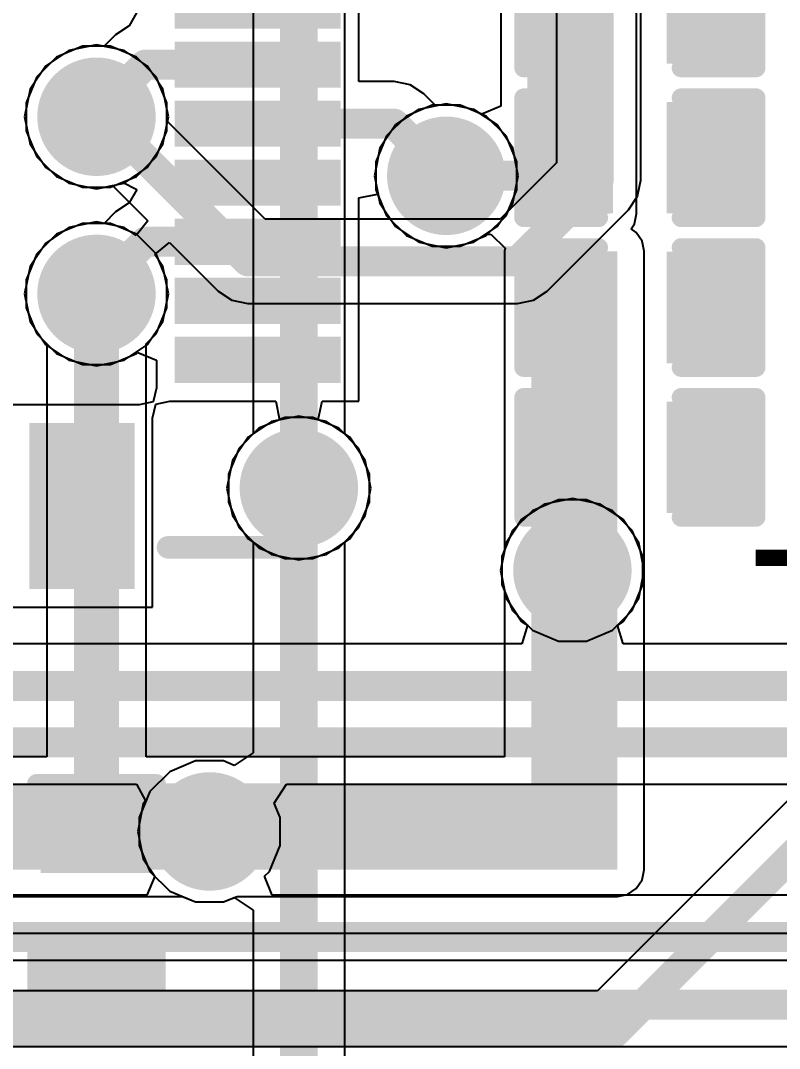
# Model space of a CAD drawing. Header units: inches. Extents: x -0.91 to 3.86, y -0.82 to 4.16.
# Drawn here: x 2.3447 to 2.5473, y 2.3673 to 2.6415 of the extents above; entities that cross this region are included whole.
import ezdxf

# ---------------------------------------------------------------- set-up
doc = ezdxf.new("R2010")
doc.units = ezdxf.units.IN
doc.header["$MEASUREMENT"] = 0
for name, color, linetype in [('Bottom Layer 1', 5, 'Continuous'), ('Bottom Overlay', 54, 'Continuous'), ('Bottom Paste', 16, 'Continuous'), ('Bottom Solder', 6, 'Continuous'), ('GND+Signal', 16, 'Continuous'), ('PWR+Signal', 76, 'Continuous'), ('Top Layer 1', 1, 'Continuous'), ('Top Overlay', 2, 'Continuous'), ('Top Paste', 8, 'Continuous'), ('Top Solder', 216, 'Continuous'), ('Via Holes', 16, 'Continuous')]:
    doc.layers.add(name, color=color, linetype=linetype)
doc.styles.add('Arial', font='', dxfattribs={"height": 0.2})
doc.styles.get('Arial').set_extended_font_data('Arial')

# ---------------------------------------------------------------- blocks, each defined once
blk = doc.blocks.new('C___0402_B_5')
at = {"layer": 'Bottom Layer 1'}
for points in [[(-0.009501, 0.0125009), (-0.009500999999999999, -0.0124991), (-0.027501, -0.0124991), (-0.027501, 0.0125009)], [(0.027499, 0.0125009), (0.027499, -0.0124991), (0.009499000000000002, -0.0124991), (0.009498999999999999, 0.0125009)]]:
    blk.add_hatch(color=5, dxfattribs=at).paths.add_polyline_path(points)
at = {"layer": 'Bottom Paste'}
for points in [[(-0.009501, 0.0125009), (-0.009500999999999999, -0.0124991), (-0.027501, -0.0124991), (-0.027501, 0.0125009)], [(0.027499, 0.0125009), (0.027499, -0.0124991), (0.009499000000000002, -0.0124991), (0.009498999999999999, 0.0125009)]]:
    blk.add_hatch(color=16, dxfattribs=at).paths.add_polyline_path(points)
at = {"layer": 'Bottom Solder'}
for points in [[(-0.007138800000000002, 0.0148631), (-0.007138799999999999, -0.0148613), (-0.0298632, -0.0148613), (-0.0298632, 0.0148631)], [(0.0298612, 0.0148631), (0.0298612, -0.0148613), (0.007136800000000001, -0.0148613), (0.007136799999999999, 0.0148631)]]:
    blk.add_hatch(color=6, dxfattribs=at).paths.add_polyline_path(points)
at = {"layer": 'Bottom Overlay'}
for points in [[(-0.031001, -0.0159991, 0.005, 0.005, 0), (-0.031001, 0.0160009, 0.005, 0.005, 0)], [(-0.011001, 0.0160009, 0.005, 0.005, 0), (-0.031001, 0.0160009, 0.005, 0.005, 0)], [(0.030999, 0.0160009, 0.005, 0.005, 0), (0.010999, 0.0160009, 0.005, 0.005, 0)], [(0.030999, -0.0159991, 0.005, 0.005, 0), (0.030999, 0.0160009, 0.005, 0.005, 0)], [(-0.011001, -0.0159991, 0.005, 0.005, 0), (-0.031001, -0.0159991, 0.005, 0.005, 0)], [(0.030999, -0.0159991, 0.005, 0.005, 0), (0.010999, -0.0159991, 0.005, 0.005, 0)]]:
    blk.add_lwpolyline(points, format="xyseb", dxfattribs=at)
for points in [[(-0.032251, 0.0160009, 0.0025, 0.0025, 1), (-0.029751, 0.0160009, 0.0025, 0.0025, 1)], [(-0.032251, 0.0160009, 0.0025, 0.0025, 1), (-0.029751, 0.0160009, 0.0025, 0.0025, 1)], [(-0.012251, 0.0160009, 0.0025, 0.0025, 1), (-0.009751, 0.0160009, 0.0025, 0.0025, 1)], [(0.009749, 0.0160009, 0.0025, 0.0025, 1), (0.012249, 0.0160009, 0.0025, 0.0025, 1)], [(0.029749, 0.0160009, 0.0025, 0.0025, 1), (0.032249, 0.0160009, 0.0025, 0.0025, 1)], [(0.029749, 0.0160009, 0.0025, 0.0025, 1), (0.032249, 0.0160009, 0.0025, 0.0025, 1)], [(-0.032251, -0.0159991, 0.0025, 0.0025, 1), (-0.029751, -0.0159991, 0.0025, 0.0025, 1)], [(-0.032251, -0.0159991, 0.0025, 0.0025, 1), (-0.029751, -0.0159991, 0.0025, 0.0025, 1)], [(-0.012251, -0.0159991, 0.0025, 0.0025, 1), (-0.009751, -0.0159991, 0.0025, 0.0025, 1)], [(0.009749, -0.0159991, 0.0025, 0.0025, 1), (0.012249, -0.0159991, 0.0025, 0.0025, 1)], [(0.029749, -0.0159991, 0.0025, 0.0025, 1), (0.032249, -0.0159991, 0.0025, 0.0025, 1)], [(0.029749, -0.0159991, 0.0025, 0.0025, 1), (0.032249, -0.0159991, 0.0025, 0.0025, 1)]]:
    blk.add_lwpolyline(points, format="xyseb", close=True, dxfattribs=at)
blk = doc.blocks.new('C___0402_B_6')
at = {"layer": 'Bottom Layer 1'}
for points in [[(-0.009500099999999997, 0.0125), (-0.009500100000000003, -0.0125), (-0.0275001, -0.0125), (-0.0275001, 0.0125)], [(0.0274999, 0.0125), (0.0274999, -0.0125), (0.009499899999999997, -0.0125), (0.009499900000000002, 0.0125)]]:
    blk.add_hatch(color=5, dxfattribs=at).paths.add_polyline_path(points)
at = {"layer": 'Bottom Paste'}
for points in [[(-0.009500099999999997, 0.0125), (-0.009500100000000003, -0.0125), (-0.0275001, -0.0125), (-0.0275001, 0.0125)], [(0.0274999, 0.0125), (0.0274999, -0.0125), (0.009499899999999997, -0.0125), (0.009499900000000002, 0.0125)]]:
    blk.add_hatch(color=16, dxfattribs=at).paths.add_polyline_path(points)
at = {"layer": 'Bottom Solder'}
for points in [[(-0.007137899999999997, 0.0148622), (-0.007137900000000003, -0.0148622), (-0.0298623, -0.0148622), (-0.0298623, 0.0148622)], [(0.0298621, 0.0148622), (0.0298621, -0.0148622), (0.007137699999999997, -0.0148622), (0.007137700000000003, 0.0148622)]]:
    blk.add_hatch(color=6, dxfattribs=at).paths.add_polyline_path(points)
at = {"layer": 'Bottom Overlay'}
for points in [[(-0.0310001, -0.016, 0.005, 0.005, 0), (-0.0310001, 0.016, 0.005, 0.005, 0)], [(-0.0310001, 0.016, 0.005, 0.005, 0), (-0.0110001, 0.016, 0.005, 0.005, 0)], [(0.0109999, 0.016, 0.005, 0.005, 0), (0.0309999, 0.016, 0.005, 0.005, 0)], [(0.0309999, -0.016, 0.005, 0.005, 0), (0.0309999, 0.016, 0.005, 0.005, 0)], [(-0.0310001, -0.016, 0.005, 0.005, 0), (-0.0110001, -0.016, 0.005, 0.005, 0)], [(0.0109999, -0.016, 0.005, 0.005, 0), (0.0309999, -0.016, 0.005, 0.005, 0)]]:
    blk.add_lwpolyline(points, format="xyseb", dxfattribs=at)
for points in [[(-0.0322501, 0.016, 0.0025, 0.0025, 1), (-0.0297501, 0.016, 0.0025, 0.0025, 1)], [(-0.0322501, 0.016, 0.0025, 0.0025, 1), (-0.0297501, 0.016, 0.0025, 0.0025, 1)], [(-0.0122501, 0.016, 0.0025, 0.0025, 1), (-0.0097501, 0.016, 0.0025, 0.0025, 1)], [(0.0097499, 0.016, 0.0025, 0.0025, 1), (0.0122499, 0.016, 0.0025, 0.0025, 1)], [(0.0297499, 0.016, 0.0025, 0.0025, 1), (0.0322499, 0.016, 0.0025, 0.0025, 1)], [(0.0297499, 0.016, 0.0025, 0.0025, 1), (0.0322499, 0.016, 0.0025, 0.0025, 1)], [(-0.0322501, -0.016, 0.0025, 0.0025, 1), (-0.0297501, -0.016, 0.0025, 0.0025, 1)], [(-0.0322501, -0.016, 0.0025, 0.0025, 1), (-0.0297501, -0.016, 0.0025, 0.0025, 1)], [(-0.0122501, -0.016, 0.0025, 0.0025, 1), (-0.0097501, -0.016, 0.0025, 0.0025, 1)], [(0.0097499, -0.016, 0.0025, 0.0025, 1), (0.0122499, -0.016, 0.0025, 0.0025, 1)], [(0.0297499, -0.016, 0.0025, 0.0025, 1), (0.0322499, -0.016, 0.0025, 0.0025, 1)], [(0.0297499, -0.016, 0.0025, 0.0025, 1), (0.0322499, -0.016, 0.0025, 0.0025, 1)]]:
    blk.add_lwpolyline(points, format="xyseb", close=True, dxfattribs=at)
blk = doc.blocks.new('C___0402_B_7')
at = {"layer": 'Bottom Layer 1'}
for points in [[(-0.009500099999999997, 0.0125), (-0.009500100000000003, -0.0125), (-0.0275001, -0.0125), (-0.0275001, 0.0125)], [(0.0274999, 0.0125), (0.0274999, -0.0125), (0.009499899999999997, -0.0125), (0.009499900000000002, 0.0125)]]:
    blk.add_hatch(color=5, dxfattribs=at).paths.add_polyline_path(points)
at = {"layer": 'Bottom Paste'}
for points in [[(-0.009500099999999997, 0.0125), (-0.009500100000000003, -0.0125), (-0.0275001, -0.0125), (-0.0275001, 0.0125)], [(0.0274999, 0.0125), (0.0274999, -0.0125), (0.009499899999999997, -0.0125), (0.009499900000000002, 0.0125)]]:
    blk.add_hatch(color=16, dxfattribs=at).paths.add_polyline_path(points)
at = {"layer": 'Bottom Solder'}
for points in [[(-0.007137899999999997, 0.0148622), (-0.007137900000000003, -0.0148622), (-0.0298623, -0.0148622), (-0.0298623, 0.0148622)], [(0.0298621, 0.0148622), (0.0298621, -0.0148622), (0.007137699999999997, -0.0148622), (0.007137700000000003, 0.0148622)]]:
    blk.add_hatch(color=6, dxfattribs=at).paths.add_polyline_path(points)
at = {"layer": 'Bottom Overlay'}
for points in [[(-0.0310001, -0.016, 0.005, 0.005, 0), (-0.0310001, 0.016, 0.005, 0.005, 0)], [(-0.0310001, 0.016, 0.005, 0.005, 0), (-0.0110001, 0.016, 0.005, 0.005, 0)], [(0.0109999, 0.016, 0.005, 0.005, 0), (0.0309999, 0.016, 0.005, 0.005, 0)], [(0.0309999, -0.016, 0.005, 0.005, 0), (0.0309999, 0.016, 0.005, 0.005, 0)], [(-0.0310001, -0.016, 0.005, 0.005, 0), (-0.0110001, -0.016, 0.005, 0.005, 0)], [(0.0109999, -0.016, 0.005, 0.005, 0), (0.0309999, -0.016, 0.005, 0.005, 0)]]:
    blk.add_lwpolyline(points, format="xyseb", dxfattribs=at)
for points in [[(-0.0322501, 0.016, 0.0025, 0.0025, 1), (-0.0297501, 0.016, 0.0025, 0.0025, 1)], [(-0.0322501, 0.016, 0.0025, 0.0025, 1), (-0.0297501, 0.016, 0.0025, 0.0025, 1)], [(-0.0122501, 0.016, 0.0025, 0.0025, 1), (-0.0097501, 0.016, 0.0025, 0.0025, 1)], [(0.0097499, 0.016, 0.0025, 0.0025, 1), (0.0122499, 0.016, 0.0025, 0.0025, 1)], [(0.0297499, 0.016, 0.0025, 0.0025, 1), (0.0322499, 0.016, 0.0025, 0.0025, 1)], [(0.0297499, 0.016, 0.0025, 0.0025, 1), (0.0322499, 0.016, 0.0025, 0.0025, 1)], [(-0.0322501, -0.016, 0.0025, 0.0025, 1), (-0.0297501, -0.016, 0.0025, 0.0025, 1)], [(-0.0322501, -0.016, 0.0025, 0.0025, 1), (-0.0297501, -0.016, 0.0025, 0.0025, 1)], [(-0.0122501, -0.016, 0.0025, 0.0025, 1), (-0.0097501, -0.016, 0.0025, 0.0025, 1)], [(0.0097499, -0.016, 0.0025, 0.0025, 1), (0.0122499, -0.016, 0.0025, 0.0025, 1)], [(0.0297499, -0.016, 0.0025, 0.0025, 1), (0.0322499, -0.016, 0.0025, 0.0025, 1)], [(0.0297499, -0.016, 0.0025, 0.0025, 1), (0.0322499, -0.016, 0.0025, 0.0025, 1)]]:
    blk.add_lwpolyline(points, format="xyseb", close=True, dxfattribs=at)
blk = doc.blocks.new('C___0402_B_29')
at = {"layer": 'Bottom Layer 1'}
for points in [[(-0.009500999999999997, 0.0125009), (-0.009501000000000002, -0.0124991), (-0.027501, -0.0124991), (-0.027501, 0.0125009)], [(0.027499, 0.0125009), (0.027499, -0.0124991), (0.009498999999999997, -0.0124991), (0.009499000000000002, 0.0125009)]]:
    blk.add_hatch(color=5, dxfattribs=at).paths.add_polyline_path(points)
at = {"layer": 'Bottom Paste'}
for points in [[(-0.009500999999999997, 0.0125009), (-0.009501000000000002, -0.0124991), (-0.027501, -0.0124991), (-0.027501, 0.0125009)], [(0.027499, 0.0125009), (0.027499, -0.0124991), (0.009498999999999997, -0.0124991), (0.009499000000000002, 0.0125009)]]:
    blk.add_hatch(color=16, dxfattribs=at).paths.add_polyline_path(points)
at = {"layer": 'Bottom Solder'}
for points in [[(-0.007138799999999997, 0.0148631), (-0.007138800000000003, -0.0148613), (-0.0298632, -0.0148613), (-0.0298632, 0.0148631)], [(0.0298612, 0.0148631), (0.0298612, -0.0148613), (0.007136799999999997, -0.0148613), (0.007136800000000003, 0.0148631)]]:
    blk.add_hatch(color=6, dxfattribs=at).paths.add_polyline_path(points)
at = {"layer": 'Bottom Overlay'}
for points in [[(-0.031001, 0.0160009, 0.005, 0.005, 0), (-0.011001, 0.0160009, 0.005, 0.005, 0)], [(-0.031001, -0.0159991, 0.005, 0.005, 0), (-0.031001, 0.0160009, 0.005, 0.005, 0)], [(0.010999, 0.0160009, 0.005, 0.005, 0), (0.030999, 0.0160009, 0.005, 0.005, 0)], [(0.030999, -0.0159991, 0.005, 0.005, 0), (0.030999, 0.0160009, 0.005, 0.005, 0)], [(-0.031001, -0.0159991, 0.005, 0.005, 0), (-0.011001, -0.0159991, 0.005, 0.005, 0)], [(0.010999, -0.0159991, 0.005, 0.005, 0), (0.030999, -0.0159991, 0.005, 0.005, 0)]]:
    blk.add_lwpolyline(points, format="xyseb", dxfattribs=at)
for points in [[(-0.032251, 0.0160009, 0.0025, 0.0025, 1), (-0.029751, 0.0160009, 0.0025, 0.0025, 1)], [(-0.032251, 0.0160009, 0.0025, 0.0025, 1), (-0.029751, 0.0160009, 0.0025, 0.0025, 1)], [(-0.012251, 0.0160009, 0.0025, 0.0025, 1), (-0.009751, 0.0160009, 0.0025, 0.0025, 1)], [(0.009749, 0.0160009, 0.0025, 0.0025, 1), (0.012249, 0.0160009, 0.0025, 0.0025, 1)], [(0.029749, 0.0160009, 0.0025, 0.0025, 1), (0.032249, 0.0160009, 0.0025, 0.0025, 1)], [(0.029749, 0.0160009, 0.0025, 0.0025, 1), (0.032249, 0.0160009, 0.0025, 0.0025, 1)], [(-0.032251, -0.0159991, 0.0025, 0.0025, 1), (-0.029751, -0.0159991, 0.0025, 0.0025, 1)], [(-0.032251, -0.0159991, 0.0025, 0.0025, 1), (-0.029751, -0.0159991, 0.0025, 0.0025, 1)], [(-0.012251, -0.0159991, 0.0025, 0.0025, 1), (-0.009751, -0.0159991, 0.0025, 0.0025, 1)], [(0.009749, -0.0159991, 0.0025, 0.0025, 1), (0.012249, -0.0159991, 0.0025, 0.0025, 1)], [(0.029749, -0.0159991, 0.0025, 0.0025, 1), (0.032249, -0.0159991, 0.0025, 0.0025, 1)], [(0.029749, -0.0159991, 0.0025, 0.0025, 1), (0.032249, -0.0159991, 0.0025, 0.0025, 1)]]:
    blk.add_lwpolyline(points, format="xyseb", close=True, dxfattribs=at)
blk = doc.blocks.new('C___0402_B_30')
at = {"layer": 'Bottom Layer 1'}
for points in [[(-0.009500999999999997, 0.0125009), (-0.009501000000000002, -0.0124991), (-0.027501, -0.0124991), (-0.027501, 0.0125009)], [(0.027499, 0.0125009), (0.027499, -0.0124991), (0.009498999999999997, -0.0124991), (0.009499000000000002, 0.0125009)]]:
    blk.add_hatch(color=5, dxfattribs=at).paths.add_polyline_path(points)
at = {"layer": 'Bottom Paste'}
for points in [[(-0.009500999999999997, 0.0125009), (-0.009501000000000002, -0.0124991), (-0.027501, -0.0124991), (-0.027501, 0.0125009)], [(0.027499, 0.0125009), (0.027499, -0.0124991), (0.009498999999999997, -0.0124991), (0.009499000000000002, 0.0125009)]]:
    blk.add_hatch(color=16, dxfattribs=at).paths.add_polyline_path(points)
at = {"layer": 'Bottom Solder'}
for points in [[(-0.007138799999999997, 0.0148631), (-0.007138800000000003, -0.0148613), (-0.0298632, -0.0148613), (-0.0298632, 0.0148631)], [(0.0298612, 0.0148631), (0.0298612, -0.0148613), (0.007136799999999997, -0.0148613), (0.007136800000000003, 0.0148631)]]:
    blk.add_hatch(color=6, dxfattribs=at).paths.add_polyline_path(points)
at = {"layer": 'Bottom Overlay'}
for points in [[(-0.031001, 0.0160009, 0.005, 0.005, 0), (-0.011001, 0.0160009, 0.005, 0.005, 0)], [(-0.031001, -0.0159991, 0.005, 0.005, 0), (-0.031001, 0.0160009, 0.005, 0.005, 0)], [(0.010999, 0.0160009, 0.005, 0.005, 0), (0.030999, 0.0160009, 0.005, 0.005, 0)], [(0.030999, -0.0159991, 0.005, 0.005, 0), (0.030999, 0.0160009, 0.005, 0.005, 0)], [(-0.031001, -0.0159991, 0.005, 0.005, 0), (-0.011001, -0.0159991, 0.005, 0.005, 0)], [(0.010999, -0.0159991, 0.005, 0.005, 0), (0.030999, -0.0159991, 0.005, 0.005, 0)]]:
    blk.add_lwpolyline(points, format="xyseb", dxfattribs=at)
for points in [[(-0.032251, 0.0160009, 0.0025, 0.0025, 1), (-0.029751, 0.0160009, 0.0025, 0.0025, 1)], [(-0.032251, 0.0160009, 0.0025, 0.0025, 1), (-0.029751, 0.0160009, 0.0025, 0.0025, 1)], [(-0.012251, 0.0160009, 0.0025, 0.0025, 1), (-0.009751, 0.0160009, 0.0025, 0.0025, 1)], [(0.009749, 0.0160009, 0.0025, 0.0025, 1), (0.012249, 0.0160009, 0.0025, 0.0025, 1)], [(0.029749, 0.0160009, 0.0025, 0.0025, 1), (0.032249, 0.0160009, 0.0025, 0.0025, 1)], [(0.029749, 0.0160009, 0.0025, 0.0025, 1), (0.032249, 0.0160009, 0.0025, 0.0025, 1)], [(-0.032251, -0.0159991, 0.0025, 0.0025, 1), (-0.029751, -0.0159991, 0.0025, 0.0025, 1)], [(-0.032251, -0.0159991, 0.0025, 0.0025, 1), (-0.029751, -0.0159991, 0.0025, 0.0025, 1)], [(-0.012251, -0.0159991, 0.0025, 0.0025, 1), (-0.009751, -0.0159991, 0.0025, 0.0025, 1)], [(0.009749, -0.0159991, 0.0025, 0.0025, 1), (0.012249, -0.0159991, 0.0025, 0.0025, 1)], [(0.029749, -0.0159991, 0.0025, 0.0025, 1), (0.032249, -0.0159991, 0.0025, 0.0025, 1)], [(0.029749, -0.0159991, 0.0025, 0.0025, 1), (0.032249, -0.0159991, 0.0025, 0.0025, 1)]]:
    blk.add_lwpolyline(points, format="xyseb", close=True, dxfattribs=at)
blk = doc.blocks.new('100_VQFN__12_12__100')
at = {"layer": 'Top Layer 1'}
for points in [[(0.2480009, -0.090488), (0.2480009, -0.098488), (0.2080009, -0.098488), (0.2080009, -0.090488)], [(0.2480009, -0.106236), (0.2480009, -0.114236), (0.2080009, -0.114236), (0.2080009, -0.106236)], [(0.2480009, -0.121984), (0.2480009, -0.129984), (0.2080009, -0.129984), (0.2080009, -0.121984)], [(0.2480009, -0.137732), (0.2480009, -0.145732), (0.2080009, -0.145732), (0.2080009, -0.137732)], [(0.2480009, -0.15348), (0.2480009, -0.16148), (0.2080009, -0.16148), (0.2080009, -0.15348)], [(0.2480009, -0.169228), (0.2480009, -0.177228), (0.2080009, -0.177228), (0.2080009, -0.169228)], [(0.2480009, -0.184976), (0.2480009, -0.192976), (0.2080009, -0.192976), (0.2080009, -0.184976)], [(0.1772289, -0.248), (0.1692289, -0.248), (0.1692289, -0.208), (0.1772289, -0.208)], [(0.1929769, -0.248), (0.1849769, -0.248), (0.1849769, -0.208), (0.1929769, -0.208)]]:
    blk.add_hatch(color=1, dxfattribs=at).paths.add_polyline_path(points)
at = {"layer": 'Top Paste'}
for points in [[(0.2480009, -0.090488), (0.2480009, -0.098488), (0.2080009, -0.098488), (0.2080009, -0.090488)], [(0.2480009, -0.106236), (0.2480009, -0.114236), (0.2080009, -0.114236), (0.2080009, -0.106236)], [(0.2480009, -0.121984), (0.2480009, -0.129984), (0.2080009, -0.129984), (0.2080009, -0.121984)], [(0.2480009, -0.137732), (0.2480009, -0.145732), (0.2080009, -0.145732), (0.2080009, -0.137732)], [(0.2480009, -0.15348), (0.2480009, -0.16148), (0.2080009, -0.16148), (0.2080009, -0.15348)], [(0.2480009, -0.169228), (0.2480009, -0.177228), (0.2080009, -0.177228), (0.2080009, -0.169228)], [(0.2480009, -0.184976), (0.2480009, -0.192976), (0.2080009, -0.192976), (0.2080009, -0.184976)], [(0.1772289, -0.248), (0.1692289, -0.248), (0.1692289, -0.208), (0.1772289, -0.208)], [(0.1929769, -0.248), (0.1849769, -0.248), (0.1849769, -0.208), (0.1929769, -0.208)]]:
    blk.add_hatch(color=8, dxfattribs=at).paths.add_polyline_path(points)
at = {"layer": 'Top Solder'}
for points in [[(0.2501663, -0.0883226), (0.2501663, -0.1006534), (0.2058355, -0.1006534), (0.2058355, -0.0883226)], [(0.2501663, -0.1040706), (0.2501663, -0.1164014), (0.2058355, -0.1164014), (0.2058355, -0.1040706)], [(0.2501663, -0.1198186), (0.2501663, -0.1321494), (0.2058355, -0.1321494), (0.2058355, -0.1198186)], [(0.2501663, -0.1355666), (0.2501663, -0.1478974), (0.2058355, -0.1478974), (0.2058355, -0.1355666)], [(0.2501663, -0.1513146), (0.2501663, -0.1636454), (0.2058355, -0.1636454), (0.2058355, -0.1513146)], [(0.2501663, -0.1670626), (0.2501663, -0.1793934), (0.2058355, -0.1793934), (0.2058355, -0.1670626)], [(0.2501663, -0.1828106), (0.2501663, -0.1951414), (0.2058355, -0.1951414), (0.2058355, -0.1828106)], [(0.1793943, -0.2501654), (0.1670635, -0.2501654), (0.1670635, -0.2058346), (0.1793943, -0.2058346)], [(0.1951423, -0.2501654), (0.1828115, -0.2501654), (0.1828115, -0.2058346), (0.1951423, -0.2058346)]]:
    blk.add_hatch(color=216, dxfattribs=at).paths.add_polyline_path(points)
at = {"layer": 'Top Overlay'}
for points in [[(0.2390009, -0.239, 0.006, 0.006, 0), (0.2390009, -0.204076, 0.006, 0.006, 0)], [(0.2040769, -0.239, 0.006, 0.006, 0), (0.2390009, -0.239, 0.006, 0.006, 0)]]:
    blk.add_lwpolyline(points, format="xyseb", dxfattribs=at)
for points in [[(0.2375009, -0.204076, 0.003, 0.003, 1), (0.2405009, -0.204076, 0.003, 0.003, 1)], [(0.2025769, -0.239, 0.003, 0.003, 1), (0.2055769, -0.239, 0.003, 0.003, 1)], [(0.2375009, -0.239, 0.003, 0.003, 1), (0.2405009, -0.239, 0.003, 0.003, 1)], [(0.2375009, -0.239, 0.003, 0.003, 1), (0.2405009, -0.239, 0.003, 0.003, 1)]]:
    blk.add_lwpolyline(points, format="xyseb", close=True, dxfattribs=at)

msp = doc.modelspace()

# ---------------------------------------------------------------- hatches: boundary and pattern name
at = {"layer": 'Bottom Layer 1'}
for points in [[(2.48, 2.59), (2.502001, 2.59), (2.502001, 2.660886), (2.48, 2.660886)], [(2.5040006, 2.4210001), (2.5040006, 2.5799621), (2.4810006, 2.5799621), (2.4810006, 2.4210001)], [(2.5040008, 2.4380008), (2.3065988, 2.4380008), (2.3065988, 2.4150008), (2.5040008, 2.4150008)]]:
    msp.add_hatch(color=5, dxfattribs=at).paths.add_polyline_path(points)
h = msp.add_hatch(color=5, dxfattribs=at)
edge = h.paths.add_edge_path()
edge.add_arc((2.365, 2.6158519), 0.011811, 0, 360)
h = msp.add_hatch(color=5, dxfattribs=at)
edge = h.paths.add_edge_path()
edge.add_arc((2.4583415, 2.6001039), 0.011811, 0, 360)
h = msp.add_hatch(color=5, dxfattribs=at)
edge = h.paths.add_edge_path()
edge.add_arc((2.365, 2.5686079), 0.011811, 0, 360)
h = msp.add_hatch(color=5, dxfattribs=at)
edge = h.paths.add_edge_path()
edge.add_arc((2.419, 2.516811), 0.011811, 0, 360)
h = msp.add_hatch(color=5, dxfattribs=at)
edge = h.paths.add_edge_path()
edge.add_arc((2.4919999, 2.494811), 0.011811, 0, 360)
h = msp.add_hatch(color=5, dxfattribs=at)
edge = h.paths.add_edge_path()
edge.add_arc((2.395189, 2.425189), 0.011811, 0, 360)
at = {"layer": 'Bottom Solder'}
h = msp.add_hatch(color=6, dxfattribs=at)
edge = h.paths.add_edge_path()
edge.add_arc((2.365, 2.6158519), 0.015811, 0, 360)
h = msp.add_hatch(color=6, dxfattribs=at)
edge = h.paths.add_edge_path()
edge.add_arc((2.4583415, 2.6001039), 0.015811, 0, 360)
h = msp.add_hatch(color=6, dxfattribs=at)
edge = h.paths.add_edge_path()
edge.add_arc((2.365, 2.5686079), 0.015811, 0, 360)
h = msp.add_hatch(color=6, dxfattribs=at)
edge = h.paths.add_edge_path()
edge.add_arc((2.419, 2.516811), 0.015811, 0, 360)
h = msp.add_hatch(color=6, dxfattribs=at)
edge = h.paths.add_edge_path()
edge.add_arc((2.4919999, 2.494811), 0.015811, 0, 360)
h = msp.add_hatch(color=6, dxfattribs=at)
edge = h.paths.add_edge_path()
edge.add_arc((2.395189, 2.425189), 0.015811, 0, 360)
at = {"layer": 'GND+Signal'}
h = msp.add_hatch(color=16, dxfattribs=at)
edge = h.paths.add_edge_path()
edge.add_arc((2.365, 2.6158519), 0.011811, 0, 360)
h = msp.add_hatch(color=16, dxfattribs=at)
edge = h.paths.add_edge_path()
edge.add_arc((2.4583415, 2.6001039), 0.011811, 0, 360)
h = msp.add_hatch(color=16, dxfattribs=at)
edge = h.paths.add_edge_path()
edge.add_arc((2.365, 2.5686079), 0.011811, 0, 360)
h = msp.add_hatch(color=16, dxfattribs=at)
edge = h.paths.add_edge_path()
edge.add_arc((2.419, 2.516811), 0.011811, 0, 360)
h = msp.add_hatch(color=16, dxfattribs=at)
edge = h.paths.add_edge_path()
edge.add_arc((2.4919999, 2.494811), 0.011811, 0, 360)
h = msp.add_hatch(color=16, dxfattribs=at)
edge = h.paths.add_edge_path()
edge.add_arc((2.395189, 2.425189), 0.011811, 0, 360)
at = {"layer": 'PWR+Signal'}
h = msp.add_hatch(color=76, dxfattribs=at)
edge = h.paths.add_edge_path()
edge.add_arc((2.365, 2.6158519), 0.011811, 0, 360)
h = msp.add_hatch(color=76, dxfattribs=at)
edge = h.paths.add_edge_path()
edge.add_arc((2.4583415, 2.6001039), 0.011811, 0, 360)
h = msp.add_hatch(color=76, dxfattribs=at)
edge = h.paths.add_edge_path()
edge.add_arc((2.365, 2.5686079), 0.011811, 0, 360)
h = msp.add_hatch(color=76, dxfattribs=at)
edge = h.paths.add_edge_path()
edge.add_arc((2.419, 2.516811), 0.011811, 0, 360)
h = msp.add_hatch(color=76, dxfattribs=at)
edge = h.paths.add_edge_path()
edge.add_arc((2.4919999, 2.494811), 0.011811, 0, 360)
h = msp.add_hatch(color=76, dxfattribs=at)
edge = h.paths.add_edge_path()
edge.add_arc((2.395189, 2.425189), 0.011811, 0, 360)
at = {"layer": 'Top Layer 1'}
h = msp.add_hatch(color=1, dxfattribs=at)
edge = h.paths.add_edge_path()
edge.add_arc((2.365, 2.6158519), 0.011811, 0, 360)
h = msp.add_hatch(color=1, dxfattribs=at)
edge = h.paths.add_edge_path()
edge.add_arc((2.4583415, 2.6001039), 0.011811, 0, 360)
h = msp.add_hatch(color=1, dxfattribs=at)
edge = h.paths.add_edge_path()
edge.add_arc((2.365, 2.5686079), 0.011811, 0, 360)
h = msp.add_hatch(color=1, dxfattribs=at)
edge = h.paths.add_edge_path()
edge.add_arc((2.419, 2.516811), 0.011811, 0, 360)
h = msp.add_hatch(color=1, dxfattribs=at)
edge = h.paths.add_edge_path()
edge.add_arc((2.4919999, 2.494811), 0.011811, 0, 360)
h = msp.add_hatch(color=1, dxfattribs=at)
edge = h.paths.add_edge_path()
edge.add_arc((2.395189, 2.425189), 0.011811, 0, 360)
at = {"layer": 'Top Solder'}
h = msp.add_hatch(color=216, dxfattribs=at)
edge = h.paths.add_edge_path()
edge.add_arc((2.419, 2.516811), 0.015811, 0, 360)
at = {"layer": 'Via Holes'}
h = msp.add_hatch(color=7, dxfattribs=at)
edge = h.paths.add_edge_path()
edge.add_arc((2.365, 2.6158519), 0.0059055, 0, 360)
h = msp.add_hatch(color=7, dxfattribs=at)
edge = h.paths.add_edge_path()
edge.add_arc((2.4583415, 2.6001039), 0.0059055, 0, 360)
h = msp.add_hatch(color=7, dxfattribs=at)
edge = h.paths.add_edge_path()
edge.add_arc((2.365, 2.5686079), 0.0059055, 0, 360)
h = msp.add_hatch(color=7, dxfattribs=at)
edge = h.paths.add_edge_path()
edge.add_arc((2.419, 2.516811), 0.0059055, 0, 360)
h = msp.add_hatch(color=7, dxfattribs=at)
edge = h.paths.add_edge_path()
edge.add_arc((2.4919999, 2.494811), 0.0059055, 0, 360)
h = msp.add_hatch(color=7, dxfattribs=at)
edge = h.paths.add_edge_path()
edge.add_arc((2.395189, 2.425189), 0.0059055, 0, 360)

# ---------------------------------------------------------------- linework, layer by layer
at = {"layer": 'Bottom Layer 1'}
for p, q in [((2.5091381, 2.59), (2.5091381, 2.6604579)), ((2.4728629, 2.6455942), (2.4728629, 2.6187182)), ((2.3612583, 2.6346629), (2.3543444, 2.6317991)), ((2.3687417, 2.6346629), (2.3612583, 2.6346629)), ((2.3756556, 2.6317991), (2.3687417, 2.6346629)), ((2.3543444, 2.6317991), (2.3490528, 2.6265075)), ((2.3809472, 2.6265075), (2.3756556, 2.6317991)), ((2.3490528, 2.6265075), (2.346189, 2.6195936)), ((2.383811, 2.6195936), (2.3809472, 2.6265075)), ((2.346189, 2.6195936), (2.346189, 2.6121102)), ((2.383811, 2.6121102), (2.383811, 2.6195936)), ((2.4545998, 2.6189149), (2.4476859, 2.6160511)), ((2.4620832, 2.6189149), (2.4545998, 2.6189149)), ((2.4678628, 2.6165209), (2.4620832, 2.6189149)), ((2.4476859, 2.6160511), (2.4423943, 2.6107595)), ((2.4728629, 2.6187182), (2.4678628, 2.6165209)), ((2.346189, 2.6121102), (2.3490528, 2.6051963)), ((2.3809472, 2.6051963), (2.383811, 2.6121102)), ((2.4423943, 2.6107595), (2.4395305, 2.6038456)), ((2.3490528, 2.6051963), (2.3543444, 2.5999047)), ((2.3756556, 2.5999047), (2.3809472, 2.6051963)), ((2.4395305, 2.6038456), (2.4395305, 2.5963622)), ((2.3543444, 2.5999047), (2.3612583, 2.5970409)), ((2.3687417, 2.5970409), (2.3756556, 2.5999047)), ((2.3612583, 2.5970409), (2.3687417, 2.5970409)), ((2.4395305, 2.5963622), (2.4423943, 2.5894483)), ((2.4423943, 2.5894483), (2.4476859, 2.5841567)), ((2.5085948, 2.5872688), (2.5091381, 2.59)), ((2.3612583, 2.5874189), (2.3543444, 2.5845551)), ((2.3687417, 2.5874189), (2.3612583, 2.5874189)), ((2.3756556, 2.5845551), (2.3687417, 2.5874189)), ((2.5076905, 2.5859154), (2.5085948, 2.5872688)), ((2.5090473, 2.5850089), (2.5076905, 2.5859154)), ((2.3543444, 2.5845551), (2.3490528, 2.5792635)), ((2.3809472, 2.5792635), (2.3756556, 2.5845551)), ((2.4476859, 2.5841567), (2.4545998, 2.5812929)), ((2.4620832, 2.5812929), (2.4689971, 2.5841567)), ((2.4689971, 2.5841567), (2.4692819, 2.5844415)), ((2.4692819, 2.5844415), (2.4701899, 2.5845234)), ((2.4701899, 2.5845234), (2.4740284, 2.5807909)), ((2.5105944, 2.5826934), (2.5090473, 2.5850089)), ((2.4545998, 2.5812929), (2.4620832, 2.5812929)), ((2.4740284, 2.5807909), (2.4738635, 2.5799622)), ((2.5111377, 2.5799622), (2.5105944, 2.5826934)), ((2.3490528, 2.5792635), (2.346189, 2.5723496)), ((2.383811, 2.5723496), (2.3809472, 2.5792635)), ((2.4738635, 2.5799622), (2.4738635, 2.5001813)), ((2.5111377, 2.4380018), (2.5111377, 2.5799622)), ((2.346189, 2.5723496), (2.346189, 2.5648662)), ((2.383811, 2.5648662), (2.383811, 2.5723496)), ((2.346189, 2.5648662), (2.3490528, 2.5579523)), ((2.3809472, 2.5579523), (2.383811, 2.5648662)), ((2.3490528, 2.5579523), (2.3517453, 2.5552598)), ((2.3782547, 2.5552598), (2.3809472, 2.5579523)), ((2.3517453, 2.5552598), (2.3517453, 2.4451379)), ((2.3782547, 2.4451379), (2.3782547, 2.5552598)), ((2.6641192, 2.5481423), (2.4986932, 2.3827164)), ((2.4152583, 2.535622), (2.4083444, 2.5327582)), ((2.4227417, 2.535622), (2.4152583, 2.535622)), ((2.4296556, 2.5327582), (2.4227417, 2.535622)), ((2.4083444, 2.5327582), (2.4030528, 2.5274666)), ((2.4349472, 2.5274666), (2.4296556, 2.5327582)), ((2.4030528, 2.5274666), (2.400189, 2.5205527)), ((2.437811, 2.5205527), (2.4349472, 2.5274666)), ((2.400189, 2.5205527), (2.400189, 2.5130693)), ((2.437811, 2.5130693), (2.437811, 2.5205527)), ((2.400189, 2.5130693), (2.4030528, 2.5061554)), ((2.4349472, 2.5061554), (2.437811, 2.5130693)), ((2.4030528, 2.5061554), (2.4083444, 2.5008638)), ((2.4296556, 2.5008638), (2.4349472, 2.5061554)), ((2.4083444, 2.5008638), (2.4152583, 2.498)), ((2.4227417, 2.498), (2.4296556, 2.5008638)), ((2.4738635, 2.5001813), (2.4731889, 2.4985527)), ((2.4731889, 2.4985527), (2.4731889, 2.4910693)), ((2.4152583, 2.498), (2.4227417, 2.498)), ((2.4731889, 2.4910693), (2.4738635, 2.4894407)), ((2.4738635, 2.4894407), (2.4738635, 2.4451379)), ((2.3517453, 2.4451379), (2.3065988, 2.4451379)), ((2.4738635, 2.4451379), (2.3782547, 2.4451379)), ((2.5111379, 2.4380008), (2.5111377, 2.4380018)), ((2.5111379, 2.4150008), (2.5111379, 2.4380008)), ((2.5105946, 2.4122696), (2.5111379, 2.4150008)), ((2.5090475, 2.4099541), (2.5105946, 2.4122696)), ((2.3065988, 2.4078637), (2.3878605, 2.4078637)), ((2.3878605, 2.4078637), (2.3914473, 2.406378)), ((2.3989307, 2.406378), (2.4025175, 2.4078637)), ((2.4025175, 2.4078637), (2.5040008, 2.4078637)), ((2.5040008, 2.4078637), (2.506732, 2.408407)), ((2.506732, 2.408407), (2.5090475, 2.4099541)), ((2.3914473, 2.406378), (2.3989307, 2.406378)), ((2.4986932, 2.3827164), (1.9451448, 2.3827164))]:
    msp.add_line(p, q, dxfattribs=at)
for points in [[(2.4866807, 2.6001039, 0.008, 0.008, 0), (2.4915008, 2.604924, 0.008, 0.008, 0)], [(2.4583415, 2.6001039, 0.008, 0.008, 0), (2.4866807, 2.6001039, 0.008, 0.008, 0)], [(2.365, 2.4255018, 0.012, 0.012, 0), (2.365, 2.5686079, 0.012, 0.012, 0)], [(2.5033389, 2.3715009, 0.008, 0.008, 0), (2.67205, 2.540212, 0.008, 0.008, 0)], [(2.365, 2.4255018, 0.008, 0.008, 0), (2.3650009, 2.4255009, 0.008, 0.008, 0)], [(1.9404991, 2.3715009, 0.008, 0.008, 0), (2.5033389, 2.3715009, 0.008, 0.008, 0)]]:
    msp.add_lwpolyline(points, format="xyseb", dxfattribs=at)
for points in [[(2.4895008, 2.604924, 0.004, 0.004, 1), (2.4935008, 2.604924, 0.004, 0.004, 1)], [(2.4563415, 2.6001039, 0.004, 0.004, 1), (2.4603415, 2.6001039, 0.004, 0.004, 1)], [(2.4846807, 2.6001039, 0.004, 0.004, 1), (2.4886807, 2.6001039, 0.004, 0.004, 1)], [(2.4846807, 2.6001039, 0.004, 0.004, 1), (2.4886807, 2.6001039, 0.004, 0.004, 1)], [(2.362, 2.5686079, 0.006, 0.006, 1), (2.368, 2.5686079, 0.006, 0.006, 1)], [(2.362, 2.4255018, 0.006, 0.006, 1), (2.368, 2.4255018, 0.006, 0.006, 1)], [(2.363, 2.4255018, 0.004, 0.004, 1), (2.367, 2.4255018, 0.004, 0.004, 1)], [(2.3630009, 2.4255009, 0.004, 0.004, 1), (2.3670009, 2.4255009, 0.004, 0.004, 1)], [(2.5013389, 2.3715009, 0.004, 0.004, 1), (2.5053389, 2.3715009, 0.004, 0.004, 1)], [(2.5013389, 2.3715009, 0.004, 0.004, 1), (2.5053389, 2.3715009, 0.004, 0.004, 1)]]:
    msp.add_lwpolyline(points, format="xyseb", close=True, dxfattribs=at)
at = {"layer": 'GND+Signal'}
for p, q in [((2.5102163, 2.5989245), (2.5102163, 2.8090188)), ((2.4877853, 2.6712583), (2.4877853, 2.6035697)), ((2.3576603, 2.6335714), (2.351438, 2.6294139)), ((2.365, 2.6350314), (2.3576603, 2.6335714)), ((2.3723397, 2.6335714), (2.365, 2.6350314)), ((2.378562, 2.6294139), (2.3723397, 2.6335714)), ((2.351438, 2.6294139), (2.3472805, 2.6231916)), ((2.3827195, 2.6231916), (2.378562, 2.6294139)), ((2.3472805, 2.6231916), (2.3458205, 2.6158519)), ((2.3841795, 2.6158519), (2.3827195, 2.6231916)), ((2.3458205, 2.6158519), (2.3472805, 2.6085122)), ((2.3839293, 2.6145943), (2.3841795, 2.6158519)), ((2.4100152, 2.5885084), (2.3839293, 2.6145943)), ((2.3472805, 2.6085122), (2.351438, 2.6022899)), ((2.351438, 2.6022899), (2.3576603, 2.5981324)), ((2.4877853, 2.6035697), (2.472724, 2.5885084)), ((2.3576603, 2.5981324), (2.365, 2.5966724)), ((2.365, 2.5966724), (2.369278, 2.5975234)), ((2.369278, 2.5975234), (2.3787309, 2.5880705)), ((2.5093626, 2.594632), (2.5102164, 2.598924)), ((2.5102164, 2.598924), (2.5102163, 2.5989245)), ((2.5069314, 2.5909934), (2.5093626, 2.594632)), ((2.4853003, 2.5693623), (2.5069314, 2.5909934)), ((2.3576603, 2.5863274), (2.351438, 2.5821699)), ((2.365, 2.5877874), (2.3576603, 2.5863274)), ((2.3723397, 2.5863274), (2.365, 2.5877874)), ((2.3755436, 2.5841867), (2.3723397, 2.5863274)), ((2.3787309, 2.5880705), (2.3755436, 2.5841867)), ((2.472724, 2.5885084), (2.4100152, 2.5885084)), ((2.351438, 2.5821699), (2.3472805, 2.5759476)), ((2.3805788, 2.5791515), (2.3844626, 2.5823388)), ((2.3844626, 2.5823388), (2.3974388, 2.5693626)), ((2.3827195, 2.5759476), (2.3805788, 2.5791515)), ((2.3472805, 2.5759476), (2.3458205, 2.5686079)), ((2.3841795, 2.5686079), (2.3827195, 2.5759476)), ((2.3458205, 2.5686079), (2.3472805, 2.5612682)), ((2.3827195, 2.5612682), (2.3841795, 2.5686079)), ((2.3974388, 2.5693626), (2.397439, 2.5693623)), ((2.397439, 2.5693623), (2.4010776, 2.5669311)), ((2.4010776, 2.5669311), (2.4053696, 2.5660773)), ((2.4773697, 2.5660773), (2.4816617, 2.5669311)), ((2.4816617, 2.5669311), (2.4853003, 2.5693623)), ((2.4053696, 2.5660773), (2.4053701, 2.5660774)), ((2.4053701, 2.5660774), (2.4773692, 2.5660774)), ((2.4773692, 2.5660774), (2.4773697, 2.5660773)), ((2.3472805, 2.5612682), (2.351438, 2.5550459)), ((2.378562, 2.5550459), (2.3827195, 2.5612682)), ((2.351438, 2.5550459), (2.3576603, 2.5508884)), ((2.3723397, 2.5508884), (2.378562, 2.5550459)), ((2.3576603, 2.5508884), (2.365, 2.5494284)), ((2.365, 2.5494284), (2.3723397, 2.5508884)), ((2.4116603, 2.5345305), (2.405438, 2.530373)), ((2.419, 2.5359905), (2.4116603, 2.5345305)), ((2.4263397, 2.5345305), (2.419, 2.5359905)), ((2.432562, 2.530373), (2.4263397, 2.5345305)), ((2.405438, 2.530373), (2.4012805, 2.5241507)), ((2.4367195, 2.5241507), (2.432562, 2.530373)), ((2.4012805, 2.5241507), (2.3998205, 2.516811)), ((2.4381795, 2.516811), (2.4367195, 2.5241507)), ((2.3998205, 2.516811), (2.4012805, 2.5094713)), ((2.4367195, 2.5094713), (2.4381795, 2.516811)), ((2.4846602, 2.5125305), (2.4784379, 2.508373)), ((2.4919999, 2.5139905), (2.4846602, 2.5125305)), ((2.4993396, 2.5125305), (2.4919999, 2.5139905)), ((2.5055619, 2.508373), (2.4993396, 2.5125305)), ((2.4012805, 2.5094713), (2.405438, 2.503249)), ((2.432562, 2.503249), (2.4367195, 2.5094713)), ((2.4784379, 2.508373), (2.4742804, 2.5021507)), ((2.5097194, 2.5021507), (2.5055619, 2.508373)), ((2.405438, 2.503249), (2.4116603, 2.4990915)), ((2.4263397, 2.4990915), (2.432562, 2.503249)), ((2.4742804, 2.5021507), (2.4728204, 2.494811)), ((2.5111794, 2.494811), (2.5097194, 2.5021507)), ((2.4116603, 2.4990915), (2.419, 2.4976315)), ((2.419, 2.4976315), (2.4263397, 2.4990915)), ((2.4728204, 2.494811), (2.4742804, 2.4874713)), ((2.5097194, 2.4874713), (2.5111794, 2.494811)), ((2.4742804, 2.4874713), (2.4784379, 2.481249)), ((2.5055619, 2.481249), (2.5097194, 2.4874713)), ((2.4784379, 2.481249), (2.4799846, 2.4802155)), ((2.4799846, 2.4802155), (2.4784679, 2.4752155)), ((2.5040152, 2.4802155), (2.5055619, 2.481249)), ((2.5055319, 2.4752155), (2.5040152, 2.4802155)), ((2.4784679, 2.4752155), (2.2721576, 2.4752155)), ((2.6333543, 2.4752155), (2.5055319, 2.4752155)), ((2.1877418, 2.4377845), (2.3756778, 2.4377845)), ((2.3756778, 2.4377845), (2.3780349, 2.4333749)), ((2.4124037, 2.4327844), (2.4157292, 2.4377845)), ((2.4157292, 2.4377845), (2.6597692, 2.4377845)), ((2.3774695, 2.4325287), (2.3760095, 2.425189)), ((2.3780349, 2.4333749), (2.3774695, 2.4325287)), ((2.414, 2.4289307), (2.4124037, 2.4327844)), ((2.414, 2.4214473), (2.414, 2.4289307)), ((2.3760095, 2.425189), (2.3774695, 2.4178493)), ((2.4111362, 2.4145334), (2.414, 2.4214473)), ((2.3774695, 2.4178493), (2.3805571, 2.4132282)), ((2.3805571, 2.4132282), (2.3783989, 2.4082282)), ((2.409831, 2.4132282), (2.4111362, 2.4145334)), ((2.4119021, 2.4082282), (2.409831, 2.4132282)), ((2.3783989, 2.4082282), (2.163633, 2.4082282)), ((2.6638932, 2.4082282), (2.4119021, 2.4082282)), ((2.1317563, 2.3677845), (2.6759995, 2.3677845))]:
    msp.add_line(p, q, dxfattribs=at)
for points in [[(2.4990008, 2.598924, 0.008, 0.008, 0), (2.4990008, 2.8090193, 0.008, 0.008, 0)], [(2.365, 2.6158519, 0.008, 0.008, 0), (2.3668106, 2.6158519, 0.008, 0.008, 0)], [(2.3668106, 2.6158519, 0.008, 0.008, 0), (2.4053696, 2.5772929, 0.008, 0.008, 0)], [(2.4773697, 2.5772929, 0.008, 0.008, 0), (2.4990008, 2.598924, 0.008, 0.008, 0)], [(2.4053696, 2.5772929, 0.008, 0.008, 0), (2.4773697, 2.5772929, 0.008, 0.008, 0)], [(2.267512, 2.464, 0.008, 0.008, 0), (2.638, 2.464, 0.008, 0.008, 0)], [(2.1877418, 2.449, 0.008, 0.008, 0), (2.6597697, 2.449, 0.008, 0.008, 0)], [(2.1589874, 2.3970127, 0.008, 0.008, 0), (2.6685389, 2.3970127, 0.008, 0.008, 0)], [(2.1317558, 2.379, 0.008, 0.008, 0), (2.676, 2.379, 0.008, 0.008, 0)]]:
    msp.add_lwpolyline(points, format="xyseb", dxfattribs=at)
for points in [[(2.363, 2.6158519, 0.004, 0.004, 1), (2.367, 2.6158519, 0.004, 0.004, 1)], [(2.3648106, 2.6158519, 0.004, 0.004, 1), (2.3688106, 2.6158519, 0.004, 0.004, 1)], [(2.3648106, 2.6158519, 0.004, 0.004, 1), (2.3688106, 2.6158519, 0.004, 0.004, 1)], [(2.4970008, 2.598924, 0.004, 0.004, 1), (2.5010008, 2.598924, 0.004, 0.004, 1)], [(2.4970008, 2.598924, 0.004, 0.004, 1), (2.5010008, 2.598924, 0.004, 0.004, 1)], [(2.4033696, 2.5772929, 0.004, 0.004, 1), (2.4073696, 2.5772929, 0.004, 0.004, 1)], [(2.4033696, 2.5772929, 0.004, 0.004, 1), (2.4073696, 2.5772929, 0.004, 0.004, 1)], [(2.4753697, 2.5772929, 0.004, 0.004, 1), (2.4793697, 2.5772929, 0.004, 0.004, 1)], [(2.4753697, 2.5772929, 0.004, 0.004, 1), (2.4793697, 2.5772929, 0.004, 0.004, 1)]]:
    msp.add_lwpolyline(points, format="xyseb", close=True, dxfattribs=at)
at = {"layer": 'PWR+Signal'}
for p, q in [((2.4067649, 2.671134), (2.4067649, 2.5312596)), ((2.4312351, 2.5312596), (2.4312351, 2.6660661)), ((2.3576603, 2.6335714), (2.351438, 2.6294139)), ((2.365, 2.6350314), (2.3576603, 2.6335714)), ((2.3723397, 2.6335714), (2.365, 2.6350314)), ((2.378562, 2.6294139), (2.3723397, 2.6335714)), ((2.351438, 2.6294139), (2.3472805, 2.6231916)), ((2.3827195, 2.6231916), (2.378562, 2.6294139)), ((2.3472805, 2.6231916), (2.3458205, 2.6158519)), ((2.3841795, 2.6158519), (2.3827195, 2.6231916)), ((2.4583415, 2.6192834), (2.4510018, 2.6178234)), ((2.4656812, 2.6178234), (2.4583415, 2.6192834)), ((2.4510018, 2.6178234), (2.4447795, 2.6136659)), ((2.4719035, 2.6136659), (2.4656812, 2.6178234)), ((2.3458205, 2.6158519), (2.3472805, 2.6085122)), ((2.3827195, 2.6085122), (2.3841795, 2.6158519)), ((2.4447795, 2.6136659), (2.440622, 2.6074436)), ((2.476061, 2.6074436), (2.4719035, 2.6136659)), ((2.3472805, 2.6085122), (2.351438, 2.6022899)), ((2.378562, 2.6022899), (2.3827195, 2.6085122)), ((2.440622, 2.6074436), (2.439162, 2.6001039)), ((2.477521, 2.6001039), (2.476061, 2.6074436)), ((2.351438, 2.6022899), (2.3576603, 2.5981324)), ((2.3723397, 2.5981324), (2.378562, 2.6022899)), ((2.439162, 2.6001039), (2.440622, 2.5927642)), ((2.476061, 2.5927642), (2.477521, 2.6001039)), ((2.3576603, 2.5981324), (2.365, 2.5966724)), ((2.365, 2.5966724), (2.3723397, 2.5981324)), ((2.440622, 2.5927642), (2.4447795, 2.5865419)), ((2.4719035, 2.5865419), (2.476061, 2.5927642)), ((2.4447795, 2.5865419), (2.4510018, 2.5823844)), ((2.4656812, 2.5823844), (2.4719035, 2.5865419)), ((2.4510018, 2.5823844), (2.4583415, 2.5809244)), ((2.4583415, 2.5809244), (2.4656812, 2.5823844)), ((2.4067649, 2.5312596), (2.405438, 2.530373)), ((2.432562, 2.530373), (2.4312351, 2.5312596)), ((2.405438, 2.530373), (2.4012805, 2.5241507)), ((2.4367195, 2.5241507), (2.432562, 2.530373)), ((2.4012805, 2.5241507), (2.3998205, 2.516811)), ((2.4381795, 2.516811), (2.4367195, 2.5241507)), ((2.3998205, 2.516811), (2.4012805, 2.5094713)), ((2.4367195, 2.5094713), (2.4381795, 2.516811)), ((2.4012805, 2.5094713), (2.405438, 2.503249)), ((2.432562, 2.503249), (2.4367195, 2.5094713)), ((2.405438, 2.503249), (2.4116603, 2.4990915)), ((2.4263397, 2.4990915), (2.432562, 2.503249)), ((2.4116603, 2.4990915), (2.419, 2.4976315)), ((2.419, 2.4976315), (2.4263397, 2.4990915)), ((3.047, 2.398), (1.7437031, 2.398)), ((1.7437031, 2.3908629), (3.0398629, 2.3908629))]:
    msp.add_line(p, q, dxfattribs=at)
msp.add_lwpolyline([(2.419, 2.516811, 0.01, 0.01, 0), (2.419, 2.671134, 0.01, 0.01, 0)], format="xyseb", dxfattribs=at)
msp.add_lwpolyline([(2.4165, 2.516811, 0.005, 0.005, 1), (2.4215, 2.516811, 0.005, 0.005, 1)], format="xyseb", close=True, dxfattribs=at)
at = {"layer": 'Top Layer 1'}
for p, q in [((2.4350009, 2.6252315), (2.4350009, 2.6583365)), ((2.3757099, 2.6435981), (2.3736999, 2.6401257)), ((2.3736999, 2.6401257), (2.3700614, 2.6376946)), ((2.3700612, 2.6376943), (2.3670298, 2.6346629)), ((2.3700614, 2.6376946), (2.3700612, 2.6376943)), ((2.3612583, 2.6346629), (2.3543444, 2.6317991)), ((2.3670298, 2.6346629), (2.3612583, 2.6346629)), ((2.3543444, 2.6317991), (2.3490528, 2.6265075)), ((2.3490528, 2.6265075), (2.346189, 2.6195936)), ((2.4444289, 2.6252315), (2.4350009, 2.6252315)), ((2.4444294, 2.6252316), (2.4444289, 2.6252315)), ((2.4487214, 2.6243778), (2.4444294, 2.6252316)), ((2.45236, 2.6219466), (2.4487214, 2.6243778)), ((2.4553917, 2.6189149), (2.45236, 2.6219466)), ((2.346189, 2.6195936), (2.346189, 2.6121102)), ((2.4620832, 2.6189149), (2.4553917, 2.6189149)), ((2.4689971, 2.6160511), (2.4620832, 2.6189149)), ((2.4742887, 2.6107595), (2.4689971, 2.6160511)), ((2.346189, 2.6121102), (2.3490528, 2.6051963)), ((2.4771525, 2.6038456), (2.4742887, 2.6107595)), ((2.3490528, 2.6051963), (2.3543444, 2.5999047)), ((2.4771525, 2.5963622), (2.4771525, 2.6038456)), ((2.3543444, 2.5999047), (2.3612583, 2.5970409)), ((2.3612583, 2.5970409), (2.3687417, 2.5970409)), ((2.3687417, 2.5970409), (2.3719514, 2.5983704)), ((2.3719514, 2.5983704), (2.3757869, 2.5964872)), ((2.3757869, 2.5964872), (2.3736999, 2.5928817)), ((2.4350009, 2.5942319), (2.4400009, 2.5952265)), ((2.4350009, 2.540024), (2.4350009, 2.5942319)), ((2.4400009, 2.5952265), (2.4423943, 2.5894483)), ((2.4742887, 2.5894483), (2.4771525, 2.5963622)), ((2.3736999, 2.5928817), (2.3700614, 2.5904506)), ((2.3700612, 2.5904503), (2.3670298, 2.5874189)), ((2.3700614, 2.5904506), (2.3700612, 2.5904503)), ((2.4423943, 2.5894483), (2.4476859, 2.5841567)), ((2.4689971, 2.5841567), (2.4742887, 2.5894483)), ((2.3612583, 2.5874189), (2.3543444, 2.5845551)), ((2.3670298, 2.5874189), (2.3612583, 2.5874189)), ((2.3543444, 2.5845551), (2.3490528, 2.5792635)), ((2.4476859, 2.5841567), (2.4545998, 2.5812929)), ((2.4620832, 2.5812929), (2.4689971, 2.5841567)), ((2.4545998, 2.5812929), (2.4620832, 2.5812929)), ((2.3490528, 2.5792635), (2.346189, 2.5723496)), ((2.346189, 2.5723496), (2.346189, 2.5648662)), ((2.346189, 2.5648662), (2.3490528, 2.5579523)), ((2.3490528, 2.5579523), (2.3543444, 2.5526607)), ((2.3756556, 2.5526607), (2.3760009, 2.553006)), ((2.3760009, 2.553006), (2.3810009, 2.5509349)), ((2.3543444, 2.5526607), (2.3612583, 2.5497969)), ((2.3687417, 2.5497969), (2.3756556, 2.5526607)), ((2.3810009, 2.5509349), (2.3810009, 2.5435759)), ((2.3612583, 2.5497969), (2.3687417, 2.5497969)), ((2.3810009, 2.5435759), (2.3801641, 2.5398368)), ((2.3801641, 2.5398368), (2.376425, 2.539)), ((2.3808137, 2.5391872), (2.3845528, 2.540024)), ((2.3845528, 2.540024), (2.41282, 2.540024)), ((2.41282, 2.540024), (2.4138145, 2.535024)), ((2.4241855, 2.535024), (2.42518, 2.540024)), ((2.42518, 2.540024), (2.4350009, 2.540024)), ((2.376425, 2.539), (2.2958023, 2.539)), ((2.3799769, 2.5354481), (2.3808137, 2.5391872)), ((2.3799769, 2.485), (2.3799769, 2.5354481)), ((2.4138145, 2.535024), (2.4083444, 2.5327582)), ((2.4296556, 2.5327582), (2.4241855, 2.535024)), ((2.4083444, 2.5327582), (2.4030528, 2.5274666)), ((2.4349472, 2.5274666), (2.4296556, 2.5327582)), ((2.4030528, 2.5274666), (2.400189, 2.5205527)), ((2.437811, 2.5205527), (2.4349472, 2.5274666)), ((2.400189, 2.5205527), (2.400189, 2.5130693)), ((2.437811, 2.5130693), (2.437811, 2.5205527)), ((2.400189, 2.5130693), (2.4030528, 2.5061554)), ((2.4349472, 2.5061554), (2.437811, 2.5130693)), ((2.4882582, 2.513622), (2.4813443, 2.5107582)), ((2.4957416, 2.513622), (2.4882582, 2.513622)), ((2.5026555, 2.5107582), (2.4957416, 2.513622)), ((2.4813443, 2.5107582), (2.4760527, 2.5054666)), ((2.5079471, 2.5054666), (2.5026555, 2.5107582)), ((2.4030528, 2.5061554), (2.4067649, 2.5024433)), ((2.4312351, 2.5024433), (2.4349472, 2.5061554)), ((2.4760527, 2.5054666), (2.4731889, 2.4985527)), ((2.5108109, 2.4985527), (2.5079471, 2.5054666)), ((2.4067649, 2.5024433), (2.4067649, 2.446167)), ((2.4312351, 2.1298676), (2.4312351, 2.5024433)), ((2.4731889, 2.4985527), (2.4731889, 2.4910693)), ((2.5108109, 2.4910693), (2.5108109, 2.4985527)), ((2.4731889, 2.4910693), (2.4760527, 2.4841554)), ((2.5079471, 2.4841554), (2.5108109, 2.4910693)), ((2.1845441, 2.485), (2.3799769, 2.485)), ((2.4760527, 2.4841554), (2.4813443, 2.4788638)), ((2.5026555, 2.4788638), (2.5079471, 2.4841554)), ((2.4813443, 2.4788638), (2.4882582, 2.476)), ((2.4957416, 2.476), (2.5026555, 2.4788638)), ((2.4882582, 2.476), (2.4957416, 2.476)), ((2.4067649, 2.446167), (2.4017648, 2.4428261)), ((2.3914473, 2.444), (2.3845334, 2.4411362)), ((2.3989307, 2.444), (2.3914473, 2.444)), ((2.4017648, 2.4428261), (2.3989307, 2.444)), ((2.3845334, 2.4411362), (2.3792418, 2.4358446)), ((2.3792418, 2.4358446), (2.376378, 2.4289307)), ((2.376378, 2.4289307), (2.376378, 2.4214473)), ((2.376378, 2.4214473), (2.3792418, 2.4145334)), ((2.3792418, 2.4145334), (2.3845334, 2.4092418)), ((2.3845334, 2.4092418), (2.3914473, 2.406378)), ((2.3914473, 2.406378), (2.3989307, 2.406378)), ((2.3989307, 2.406378), (2.4017648, 2.4075519)), ((2.4017648, 2.4075519), (2.4067649, 2.404211)), ((2.4067649, 2.404211), (2.4067649, 2.1298676))]:
    msp.add_line(p, q, dxfattribs=at)
for points in [[(2.365, 2.616772, 0.008, 0.008, 0), (2.377992, 2.629764, 0.008, 0.008, 0)], [(2.377992, 2.629764, 0.008, 0.008, 0), (2.4080009, 2.629764, 0.008, 0.008, 0)], [(2.4080009, 2.614016, 0.008, 0.008, 0), (2.4444294, 2.614016, 0.008, 0.008, 0)], [(2.4444294, 2.614016, 0.008, 0.008, 0), (2.4583415, 2.6001039, 0.008, 0.008, 0)], [(2.365, 2.569528, 0.008, 0.008, 0), (2.377992, 2.58252, 0.008, 0.008, 0)], [(2.377992, 2.58252, 0.008, 0.008, 0), (2.4080009, 2.58252, 0.008, 0.008, 0)], [(2.419, 2.1154999, 0.01, 0.01, 0), (2.419, 2.516811, 0.01, 0.01, 0)]]:
    msp.add_lwpolyline(points, format="xyseb", dxfattribs=at)
for points in [[(2.375992, 2.629764, 0.004, 0.004, 1), (2.379992, 2.629764, 0.004, 0.004, 1)], [(2.375992, 2.629764, 0.004, 0.004, 1), (2.379992, 2.629764, 0.004, 0.004, 1)], [(2.4060009, 2.629764, 0.004, 0.004, 1), (2.4100009, 2.629764, 0.004, 0.004, 1)], [(2.363, 2.616772, 0.004, 0.004, 1), (2.367, 2.616772, 0.004, 0.004, 1)], [(2.4060009, 2.614016, 0.004, 0.004, 1), (2.4100009, 2.614016, 0.004, 0.004, 1)], [(2.4424294, 2.614016, 0.004, 0.004, 1), (2.4464294, 2.614016, 0.004, 0.004, 1)], [(2.4424294, 2.614016, 0.004, 0.004, 1), (2.4464294, 2.614016, 0.004, 0.004, 1)], [(2.4563415, 2.6001039, 0.004, 0.004, 1), (2.4603415, 2.6001039, 0.004, 0.004, 1)], [(2.375992, 2.58252, 0.004, 0.004, 1), (2.379992, 2.58252, 0.004, 0.004, 1)], [(2.375992, 2.58252, 0.004, 0.004, 1), (2.379992, 2.58252, 0.004, 0.004, 1)], [(2.4060009, 2.58252, 0.004, 0.004, 1), (2.4100009, 2.58252, 0.004, 0.004, 1)], [(2.363, 2.569528, 0.004, 0.004, 1), (2.367, 2.569528, 0.004, 0.004, 1)], [(2.4165, 2.516811, 0.005, 0.005, 1), (2.4215, 2.516811, 0.005, 0.005, 1)]]:
    msp.add_lwpolyline(points, format="xyseb", close=True, dxfattribs=at)

# ---------------------------------------------------------------- block references
for name, p in [('100_VQFN__12_12__100', (2.18, 2.74)), ('C___0402_B_30', (2.5100018, 2.6448851)), ('C___0402_B_29', (2.5100018, 2.6049231)), ('C___0402_B_6', (2.5100009, 2.564962)), ('C___0402_B_7', (2.5100009, 2.525))]:
    msp.add_blockref(name, p)
at = {"rotation": 270}
msp.add_blockref('C___0402_B_5', (2.365, 2.4069999), dxfattribs=at)

# ---------------------------------------------------------------- texts
at = {"layer": 'Bottom Overlay', "style": 'Arial', "text_generation_flag": 2}
msp.add_text('C41', height=0.04, dxfattribs=at).set_placement((2.6406516, 2.4960065))

doc.saveas('drawing.dxf')
